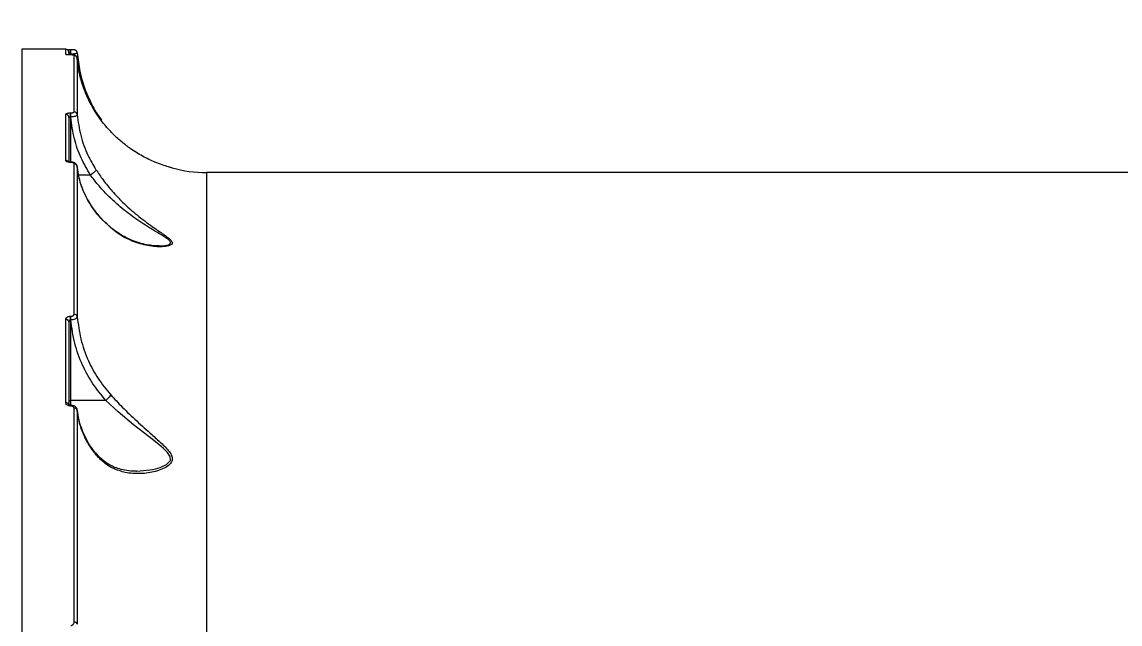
# Model space of a CAD drawing. Header units: millimetres. Extents: x -7735 to 7893, y -6545 to 6034.
# Drawn here: x -1993.2 to -1654.5, y -1926 to -1740.5 of the extents above; entities that cross this region are included whole.
import ezdxf

# ---------------------------------------------------------------- set-up
doc = ezdxf.new("R2010")
doc.units = ezdxf.units.MM
for name, color, linetype in [('DIKOM_ОБЪЕКТ', 7, 'Continuous'), ('DIKOM_РАЗМЕР_ЗОНА', 7, 'Continuous'), ('DIKOM_РАЗМЕР_ОБЪЕКТА', 7, 'Continuous')]:
    doc.layers.add(name, color=color, linetype=linetype)
doc.styles.add('style1', font='arial.ttf', dxfattribs={"width": 0.8})
doc.dimstyles.new('1-50', dxfattribs={"dimtxt": 300, "dimasz": 200, "dimexe": 100, "dimexo": 0, "dimgap": 100, "dimtad": 1, "dimtxsty": 'style1', "dimcen": 200, "dimclrd": 7, "dimclre": 7, "dimclrt": 7, "dimadec": 1, "dimazin": 2, "dimtfac": 1, "dimtmove": 0, "dimatfit": 2, "dimfxl": 0, "dimlwd": 25, "dimlwe": 18, "dimarcsym": 0})

# ---------------------------------------------------------------- blocks, each defined once
blk = doc.blocks.new('*D0')
at = {"layer": 'Defpoints', "color": 0, "transparency": 16777216}
for p in [(5893.22, 882.1), (-4595.74, 266.13), (5893.22, -5840.17)]:
    blk.add_point(p, dxfattribs=at)
at = {"layer": 'DIKOM_РАЗМЕР_ОБЪЕКТА', "color": 7, "lineweight": 18, "transparency": 16777216}
for p, q in [((5893.22, 882.1), (5893.22, -5940.17)), ((-4595.74, 266.13), (-4595.74, -5940.17))]:
    blk.add_line(p, q, dxfattribs=at)
at = {"layer": 'DIKOM_РАЗМЕР_ОБЪЕКТА', "color": 7, "lineweight": 25, "transparency": 16777216}
blk.add_line((-4395.74, -5840.17), (5693.22, -5840.17), dxfattribs=at)
at = {"layer": 'DIKOM_РАЗМЕР_ОБЪЕКТА', "color": 7, "transparency": 16777216}
for points in [[(-4395.74, -5806.84), (-4395.74, -5873.51), (-4595.74, -5840.17)], [(5693.22, -5806.84), (5693.22, -5873.51), (5893.22, -5840.17)]]:
    blk.add_solid(points, dxfattribs=at)
at = {"layer": 'DIKOM_РАЗМЕР_ОБЪЕКТА', "color": 7, "transparency": 16777216, "insert": (648.74, -5587), "char_height": 300, "attachment_point": 5, "style": 'style1'}
blk.add_mtext('10450', dxfattribs=at)
blk = doc.blocks.new('*D1')
at = {"layer": 'Defpoints', "color": 0, "transparency": 16777216}
for p in [(-1659.72, 4539.04), (-6635.97, -4006.79), (-1659.72, -4006.79)]:
    blk.add_point(p, dxfattribs=at)
at = {"layer": 'DIKOM_РАЗМЕР_ОБЪЕКТА', "color": 7, "lineweight": 18, "transparency": 16777216}
for p, q in [((-1659.72, 4539.04), (-6735.97, 4539.04)), ((-1659.72, -4006.79), (-6735.97, -4006.79))]:
    blk.add_line(p, q, dxfattribs=at)
at = {"layer": 'DIKOM_РАЗМЕР_ОБЪЕКТА', "color": 7, "lineweight": 25, "transparency": 16777216}
blk.add_line((-6635.97, 4339.04), (-6635.97, -3806.79), dxfattribs=at)
at = {"layer": 'DIKOM_РАЗМЕР_ОБЪЕКТА', "color": 7, "transparency": 16777216}
for points in [[(-6669.31, 4339.04), (-6602.64, 4339.04), (-6635.97, 4539.04)], [(-6669.31, -3806.79), (-6602.64, -3806.79), (-6635.97, -4006.79)]]:
    blk.add_solid(points, dxfattribs=at)
at = {"layer": 'DIKOM_РАЗМЕР_ОБЪЕКТА', "color": 7, "transparency": 16777216, "insert": (-6889.14, 266.13), "char_height": 300, "attachment_point": 5, "rotation": 90, "style": 'style1'}
blk.add_mtext('8550', dxfattribs=at)
blk = doc.blocks.new('*D3')
at = {"layer": 'Defpoints', "color": 0, "transparency": 16777216}
for p in [(-6112.56, 266.13), (7893.22, 266.13), (7893.22, -6445.11)]:
    blk.add_point(p, dxfattribs=at)
at = {"layer": 'DIKOM_РАЗМЕР_ЗОНА', "color": 7, "lineweight": 18, "transparency": 16777216}
for p, q in [((-6112.56, 266.13), (-6112.56, -6545.11)), ((7893.22, 266.13), (7893.22, -6545.11))]:
    blk.add_line(p, q, dxfattribs=at)
at = {"layer": 'DIKOM_РАЗМЕР_ЗОНА', "color": 7, "lineweight": 25, "transparency": 16777216}
blk.add_line((-5912.56, -6445.11), (7693.22, -6445.11), dxfattribs=at)
at = {"layer": 'DIKOM_РАЗМЕР_ЗОНА', "color": 7, "transparency": 16777216}
for points in [[(-5912.56, -6411.77), (-5912.56, -6478.44), (-6112.56, -6445.11)], [(7693.22, -6411.77), (7693.22, -6478.44), (7893.22, -6445.11)]]:
    blk.add_solid(points, dxfattribs=at)
at = {"layer": 'DIKOM_РАЗМЕР_ЗОНА', "color": 7, "transparency": 16777216, "insert": (890.33, -6191.83), "char_height": 300, "attachment_point": 5, "style": 'style1'}
blk.add_mtext('13950', dxfattribs=at)

msp = doc.modelspace()

# ---------------------------------------------------------------- linework, layer by layer
at = {"layer": 'DIKOM_ОБЪЕКТ', "color": 7, "linetype": 'Continuous', "lineweight": 15}
for p, q in [((-1979.69, -1748.875), (-1993.19, -1748.875)), ((-1993.19, -1748.875), (-1993.19, -2167.872)), ((-1979.69, -1750.471), (-1979.69, -1748.875)), ((-1978.69, -1749.875), (-1978.69, -1750.478)), ((-1978.157, -1749.043), (-1978.19, -1749.043)), ((-1978.19, -1750.378), (-1978.19, -1749.043)), ((-1978.157, -1750.378), (-1978.19, -1750.378)), ((-1978.19, -1750.378), (-1978.19, -1750.633)), ((-1978.087, -1750.633), (-1978.19, -1750.633)), ((-1978.19, -1750.633), (-1978.19, -1750.637)), ((-1978.087, -1750.637), (-1978.19, -1750.637)), ((-1978.157, -1750.378), (-1978.157, -1749.043)), ((-1978.122, -1750.633), (-1978.157, -1750.378)), ((-1978.087, -1750.633), (-1978.087, -1750.637)), ((-1977.13, -1768.177), (-1977.13, -1750.747)), ((-1976.133, -1751.67), (-1976.133, -1769.061)), ((-1979.69, -1783.138), (-1979.69, -1768.936)), ((-1978.69, -1769.889), (-1978.69, -1783.515)), ((-1978.19, -1768.48), (-1978.135, -1768.48)), ((-1978.19, -1769.764), (-1978.19, -1768.48)), ((-1978.135, -1769.764), (-1978.19, -1769.764)), ((-1978.19, -1769.764), (-1978.19, -1783.681)), ((-1978.135, -1769.764), (-1978.135, -1768.48)), ((-1978.111, -1783.681), (-1978.19, -1783.681)), ((-1978.19, -1783.681), (-1978.19, -1783.764)), ((-1978.111, -1783.764), (-1978.19, -1783.764)), ((-1978.111, -1783.681), (-1978.111, -1783.682)), ((-1978.111, -1783.682), (-1978.111, -1783.764)), ((-1977.13, -1830.563), (-1977.13, -1784.175)), ((-1976.133, -1785.024), (-1976.133, -1831.31)), ((-1972.076, -1787.645), (-1975.738, -1787.645)), ((-1566.14, -1786.875), (-1936.24, -1786.875)), ((-1936.24, -1786.875), (-1936.24, -2107.027)), ((-1979.69, -1857.833), (-1979.69, -1832.113)), ((-1978.19, -1831.173), (-1978.111, -1831.173)), ((-1978.19, -1832.303), (-1978.19, -1831.173)), ((-1978.19, -1832.303), (-1978.19, -1857.104)), ((-1978.111, -1832.303), (-1978.19, -1832.303)), ((-1978.111, -1832.303), (-1978.111, -1831.173)), ((-1978.69, -1832.915), (-1978.69, -1858.574)), ((-1967.303, -1857.104), (-1978.19, -1857.104)), ((-1978.19, -1857.104), (-1978.19, -1858.551)), ((-1978.135, -1858.584), (-1978.19, -1858.584)), ((-1978.19, -1858.584), (-1978.19, -1858.846)), ((-1978.135, -1858.846), (-1978.19, -1858.846)), ((-1978.135, -1858.584), (-1978.135, -1858.846)), ((-1977.13, -1925.502), (-1977.13, -1859.525)), ((-1976.133, -1860.208), (-1976.133, -1926.039)), ((-1975.94, -1860.991), (-1976.06, -1860.111))]:
    msp.add_line(p, q, dxfattribs=at)
at = {"layer": 'DIKOM_ОБЪЕКТ', "color": 7, "linetype": 'Continuous', "lineweight": 15, "flags": 128}
for points in [[(-1978.69, -1857.267), (-1978.681, -1857.236), (-1978.652, -1857.205), (-1978.606, -1857.177), (-1978.544, -1857.152), (-1978.468, -1857.132), (-1978.382, -1857.117), (-1978.288, -1857.107), (-1978.19, -1857.104)], [(-1957.885, -1878.944), (-1957.756, -1878.957), (-1952.735, -1878.426), (-1950.557, -1877.823), (-1948.573, -1876.878), (-1947.5, -1875.732), (-1947.4, -1875.428), (-1947.446, -1874.571), (-1947.543, -1874.307), (-1948.289, -1873.175), (-1949.549, -1871.91), (-1951.022, -1870.665), (-1953.999, -1868.346), (-1958.766, -1864.624), (-1963.557, -1860.586), (-1967.299, -1857.104), (-1967.3, -1857.104), (-1967.3, -1857.104)]]:
    msp.add_lwpolyline(points, dxfattribs=at)
at = {"layer": 'DIKOM_ОБЪЕКТ', "color": 7, "linetype": 'Continuous', "lineweight": 15}
for centre, radius, start, end in [((-1979.69, -1749.875), 1, 0, 90), ((-1979.69, -1751.473), 1.002, 63.21311, 90.01961), ((-1977.129, -1751.746), 0.998, 4.34695, 90.1047), ((-1979.667, -1769.913), 0.977, 1.43141, 91.36705), ((-1977.11, -1769.159), 0.982, 5.70261, 91.17927), ((-1979.679, -1784.166), 1.029, 37.71238, 90.624), ((-1977.094, -1785.143), 0.969, 7.04812, 92.13619), ((-1936.24, -1746.875), 40, 254.58804, 270), ((-1979.601, -1833.026), 0.917, 6.96513, 95.58542), ((-1977.051, -1831.497), 0.937, 11.52007, 94.84101), ((-1979.592, -1858.775), 0.947, 20.96922, 95.95316), ((-1977.027, -1860.444), 0.925, 14.81562, 96.40602), ((-1976.98, -1926.418), 0.928, 24.10092, 99.29512)]:
    msp.add_arc(centre, radius, start, end, dxfattribs=at)
for points, knots in [([(-1978.19, -1750.637), (-1978.26, -1750.637), (-1978.502, -1750.636), (-1978.898, -1750.621), (-1979.307, -1750.586), (-1979.623, -1750.535), (-1979.666, -1750.494), (-1979.69, -1750.471)], [0, 0, 0, 0, 0.0796213, 0.2757322, 0.47076, 0.7105399, 1, 1, 1, 1]), ([(-1978.28, -1750.631), (-1978.347, -1750.631), (-1978.544, -1750.63), (-1978.852, -1750.616), (-1979.136, -1750.593), (-1979.299, -1750.568), (-1979.311, -1750.565), (-1979.315, -1750.564)], [0, 0, 0, 0, 0.12147015, 0.36042809, 0.619459, 0.87172947, 1, 1, 1, 1]), ([(-1978.19, -1749.043), (-1978.204, -1749.043), (-1978.383, -1749.044), (-1978.725, -1749.04), (-1979.065, -1749.035), (-1979.175, -1749.031), (-1979.191, -1749.031)], [0, 0, 0, 0, 0.0352338, 0.4770418, 0.9269446, 1, 1, 1, 1]), ([(-1978.19, -1750.378), (-1978.233, -1750.376), (-1978.288, -1750.373), (-1978.391, -1750.349), (-1978.501, -1750.304), (-1978.61, -1750.216), (-1978.678, -1750.111), (-1978.686, -1750.036), (-1978.69, -1750.001)], [0, 0, 0, 0, 0.1272115, 0.1626485, 0.3404092, 0.5453904, 0.7831228, 1, 1, 1, 1]), ([(-1976.137, -1749.994), (-1976.136, -1749.988), (-1976.124, -1749.867), (-1976.212, -1749.654), (-1976.366, -1749.411), (-1976.549, -1749.252), (-1976.723, -1749.155), (-1976.871, -1749.105), (-1976.977, -1749.083), (-1977.061, -1749.072), (-1977.2, -1749.06), (-1977.427, -1749.051), (-1977.805, -1749.044), (-1978.048, -1749.043), (-1978.158, -1749.043)], [0, 0, 0, 0, 0.0056153, 0.1255844, 0.2215364, 0.302555, 0.3710236, 0.4265618, 0.4668757, 0.5036537, 0.5647025, 0.7523871, 0.8880141, 1, 1, 1, 1]), ([(-1976.137, -1749.994), (-1976.136, -1749.988), (-1976.124, -1749.867), (-1976.212, -1749.654), (-1976.366, -1749.411), (-1976.549, -1749.252), (-1976.723, -1749.155), (-1976.871, -1749.105), (-1976.977, -1749.083), (-1977.061, -1749.072), (-1977.2, -1749.06), (-1977.427, -1749.051), (-1977.805, -1749.044), (-1978.048, -1749.043), (-1978.158, -1749.043)], [0, 0, 0, 0, 0.0056153, 0.1255844, 0.2215364, 0.302555, 0.3710236, 0.4265618, 0.4668757, 0.5036537, 0.5647025, 0.7523871, 0.8880141, 1, 1, 1, 1]), ([(-1976.133, -1750.003), (-1976.147, -1750.033), (-1976.178, -1750.099), (-1976.469, -1750.199), (-1976.931, -1750.286), (-1977.511, -1750.351), (-1977.941, -1750.369), (-1978.157, -1750.378)], [0, 0, 0, 0, 0.1847819, 0.3988002, 0.6012571, 0.7990033, 1, 1, 1, 1]), ([(-1976.134, -1751.663), (-1976.134, -1751.662), (-1976.117, -1751.54), (-1976.212, -1751.321), (-1976.371, -1751.066), (-1976.567, -1750.897), (-1976.761, -1750.792), (-1976.957, -1750.726), (-1977.193, -1750.679), (-1977.508, -1750.648), (-1977.869, -1750.633), (-1978.062, -1750.634), (-1978.125, -1750.635)], [0, 0, 0, 0, 0.0006393, 0.1306789, 0.2350318, 0.326122, 0.4090695, 0.4910182, 0.6065032, 0.7971344, 0.9339929, 1, 1, 1, 1]), ([(-1977.13, -1750.747), (-1977.146, -1750.731), (-1977.175, -1750.703), (-1977.38, -1750.669), (-1977.637, -1750.648), (-1977.886, -1750.638), (-1978.04, -1750.637), (-1978.087, -1750.637)], [0, 0, 0, 0, 0.30256995, 0.53467123, 0.72548122, 0.91708913, 1, 1, 1, 1]), ([(-1976.133, -1750.003), (-1975.914, -1751.926), (-1975.485, -1755.699), (-1974.299, -1759.71), (-1973.502, -1761.789), (-1973.375, -1762.12)], [0, 0, 0, 0, 0.4665328, 0.9150124, 1, 1, 1, 1]), ([(-1959.847, -1779.417), (-1960.091, -1779.242), (-1961.314, -1778.363), (-1963.379, -1776.676), (-1966.745, -1773.419), (-1969.501, -1769.934), (-1971.855, -1766.059), (-1973.428, -1762.846), (-1974.751, -1759.217), (-1975.706, -1755.486), (-1975.991, -1752.942), (-1976.133, -1751.67)], [0, 0, 0, 0, 0.024296, 0.1222486, 0.2202167, 0.4215145, 0.5118869, 0.6322351, 0.7525902, 0.8762936, 1, 1, 1, 1]), ([(-1973.375, -1762.12), (-1973.371, -1762.128), (-1973.343, -1762.2), (-1973.343, -1762.312), (-1973.462, -1762.442), (-1973.491, -1762.474)], [0, 0, 0, 0, 0.09100341, 0.77184034, 1, 1, 1, 1]), ([(-1973.375, -1762.12), (-1972.754, -1763.55), (-1971.748, -1765.871), (-1970.057, -1768.75), (-1969.066, -1770.12), (-1968.654, -1770.69)], [0, 0, 0, 0, 0.4841074, 0.7856191, 1, 1, 1, 1]), ([(-1979.69, -1768.936), (-1979.674, -1768.885), (-1979.64, -1768.782), (-1979.382, -1768.645), (-1979.001, -1768.542), (-1978.579, -1768.487), (-1978.301, -1768.482), (-1978.19, -1768.48)], [0, 0, 0, 0, 0.2150336, 0.4299727, 0.644707, 0.8591845, 1, 1, 1, 1]), ([(-1978.19, -1769.764), (-1978.227, -1769.764), (-1978.32, -1769.766), (-1978.461, -1769.78), (-1978.587, -1769.808), (-1978.674, -1769.846), (-1978.685, -1769.874), (-1978.69, -1769.889)], [0, 0, 0, 0, 0.1407148, 0.3551582, 0.569961, 0.7849482, 1, 1, 1, 1]), ([(-1978.135, -1768.48), (-1978.061, -1768.478), (-1977.873, -1768.474), (-1977.591, -1768.438), (-1977.336, -1768.369), (-1977.164, -1768.279), (-1977.141, -1768.211), (-1977.13, -1768.177)], [0, 0, 0, 0, 0.1422593, 0.3570599, 0.571575, 0.7857061, 1, 1, 1, 1]), ([(-1976.133, -1769.061), (-1976.155, -1769.133), (-1976.199, -1769.277), (-1976.542, -1769.478), (-1977.049, -1769.64), (-1977.613, -1769.735), (-1977.986, -1769.755), (-1978.135, -1769.764)], [0, 0, 0, 0, 0.2142611, 0.4283266, 0.6427303, 0.8576261, 1, 1, 1, 1]), ([(-1972.076, -1787.645), (-1973.097, -1785.893), (-1975.165, -1782.346), (-1977.288, -1776.307), (-1977.843, -1772.019), (-1978.135, -1769.764)], [0, 0, 0, 0, 0.3165723, 0.6406716, 1, 1, 1, 1]), ([(-1976.133, -1769.061), (-1975.854, -1771.176), (-1975.289, -1775.463), (-1973.212, -1781.172), (-1971.225, -1784.538), (-1970.366, -1785.994)], [0, 0, 0, 0, 0.3558615, 0.7214808, 1, 1, 1, 1]), ([(-1946.869, -1785.437), (-1946.902, -1785.429), (-1946.987, -1785.407), (-1948.123, -1785.098), (-1949.923, -1784.531), (-1952.625, -1783.505), (-1955.994, -1781.946), (-1958.555, -1780.265), (-1959.847, -1779.417)], [0, 0, 0, 0, 0.0730106, 0.1858791, 0.3367424, 0.4916091, 0.7434525, 1, 1, 1, 1]), ([(-1978.19, -1783.764), (-1978.277, -1783.762), (-1978.534, -1783.757), (-1978.952, -1783.692), (-1979.358, -1783.55), (-1979.637, -1783.356), (-1979.672, -1783.211), (-1979.69, -1783.138)], [0, 0, 0, 0, 0.1083129, 0.3204286, 0.5430756, 0.7715482, 1, 1, 1, 1]), ([(-1978.19, -1783.678), (-1978.25, -1783.678), (-1978.405, -1783.679), (-1978.628, -1783.646), (-1978.802, -1783.602), (-1978.899, -1783.56), (-1978.9, -1783.559), (-1978.9, -1783.559)], [0, 0, 0, 0, 0.1629569, 0.4285175, 0.6545064, 0.8458109, 1, 1, 1, 1]), ([(-1977.13, -1784.175), (-1977.142, -1784.127), (-1977.165, -1784.031), (-1977.346, -1783.903), (-1977.611, -1783.812), (-1977.884, -1783.769), (-1978.052, -1783.766), (-1978.111, -1783.764)], [0, 0, 0, 0, 0.22880937, 0.45781615, 0.67848344, 0.88831526, 1, 1, 1, 1]), ([(-1976.156, -1784.982), (-1976.169, -1784.866), (-1976.197, -1784.611), (-1976.423, -1784.28), (-1976.75, -1783.998), (-1977.222, -1783.788), (-1977.707, -1783.675), (-1978.031, -1783.693), (-1978.11, -1783.698)], [0, 0, 0, 0, 0.1329237, 0.2914949, 0.4529058, 0.6479419, 0.9136633, 1, 1, 1, 1]), ([(-1975.684, -1787.892), (-1975.696, -1787.846), (-1975.952, -1786.9), (-1976.099, -1785.925), (-1976.138, -1784.995), (-1976.139, -1784.982)], [0, 0, 0, 0, 0.0477185, 0.9864521, 1, 1, 1, 1]), ([(-1965.822, -1803.907), (-1967.194, -1802.6), (-1969.972, -1799.952), (-1972.639, -1795.975), (-1974.454, -1792.212), (-1975.618, -1788.755), (-1975.961, -1786.273), (-1976.133, -1785.024)], [0, 0, 0, 0, 0.2398784, 0.4858734, 0.6394237, 0.8185501, 1, 1, 1, 1]), ([(-1965.955, -1803.626), (-1966.358, -1803.282), (-1967.552, -1802.261), (-1969.279, -1800.404), (-1971.138, -1798.079), (-1972.724, -1795.625), (-1974.028, -1793.074), (-1975.049, -1790.492), (-1975.476, -1788.745), (-1975.684, -1787.892)], [0, 0, 0, 0, 0.0775297, 0.229776, 0.3834976, 0.538572, 0.6945209, 0.8507651, 1, 1, 1, 1]), ([(-1972.069, -1787.643), (-1972.07, -1787.644), (-1972.072, -1787.645), (-1972.075, -1787.645), (-1972.076, -1787.645)], [0, 0, 0, 0, 0.6170942, 1, 1, 1, 1]), ([(-1970.366, -1785.994), (-1970.366, -1786.007), (-1970.366, -1786.059), (-1970.41, -1786.209), (-1970.595, -1786.491), (-1970.983, -1786.881), (-1971.493, -1787.289), (-1971.877, -1787.525), (-1972.069, -1787.643)], [0, 0, 0, 0, 0.03809316, 0.14919578, 0.3618926, 0.57461219, 0.78728642, 1, 1, 1, 1]), ([(-1950.912, -1809.485), (-1950.823, -1809.489), (-1949.976, -1809.525), (-1948.722, -1809.376), (-1947.539, -1808.997), (-1947.328, -1808.579), (-1947.437, -1808.156), (-1947.911, -1807.604), (-1949.094, -1806.778), (-1951.088, -1805.559), (-1954.308, -1803.653), (-1958.688, -1800.786), (-1963.02, -1797.406), (-1966.745, -1793.956), (-1969.647, -1790.8), (-1971.353, -1788.645), (-1972.068, -1787.644), (-1972.069, -1787.643)], [0, 0, 0, 0, 0.0082955, 0.0791685, 0.1292291, 0.1648063, 0.1721556, 0.2112352, 0.260138, 0.3109867, 0.4114716, 0.554744, 0.7014076, 0.8050108, 0.9110168, 0.9999505, 1, 1, 1, 1]), ([(-1970.366, -1785.994), (-1969.65, -1787.052), (-1968.113, -1789.323), (-1965.324, -1792.713), (-1961.817, -1796.399), (-1957.65, -1800.092), (-1953.464, -1803.219), (-1950.371, -1805.318), (-1948.473, -1806.658), (-1947.343, -1807.575), (-1946.903, -1808.183), (-1946.8, -1808.655), (-1946.994, -1809.117), (-1948.077, -1809.572), (-1949.877, -1809.785), (-1952.824, -1809.712), (-1956.809, -1808.982), (-1960.733, -1807.395), (-1963.741, -1805.592), (-1965.126, -1804.471), (-1965.822, -1803.907)], [0, 0, 0, 0, 0.0590573, 0.1267717, 0.1965303, 0.2899979, 0.3861947, 0.4527701, 0.4864323, 0.5209066, 0.5489143, 0.5542508, 0.5800473, 0.6152117, 0.6617348, 0.709494, 0.8061414, 0.9056045, 0.9525546, 1, 1, 1, 1]), ([(-1965.984, -1803.657), (-1965.942, -1803.697), (-1965.871, -1803.764), (-1965.836, -1803.866), (-1965.822, -1803.907)], [0, 0, 0, 0, 0.596366, 1, 1, 1, 1]), ([(-1950.912, -1809.493), (-1951.305, -1809.488), (-1952.331, -1809.474), (-1954.177, -1809.251), (-1956.458, -1808.761), (-1958.828, -1807.991), (-1961.102, -1806.98), (-1963.197, -1805.759), (-1964.806, -1804.644), (-1965.682, -1803.855), (-1965.947, -1803.616)], [0, 0, 0, 0, 0.0825599, 0.2156351, 0.3635489, 0.520708, 0.6687388, 0.8096461, 0.9424191, 1, 1, 1, 1]), ([(-1979.69, -1832.113), (-1979.68, -1832.029), (-1979.657, -1831.842), (-1979.454, -1831.576), (-1979.115, -1831.353), (-1978.679, -1831.202), (-1978.353, -1831.183), (-1978.19, -1831.173)], [0, 0, 0, 0, 0.1741765, 0.3895599, 0.5957779, 0.7978621, 1, 1, 1, 1]), ([(-1978.19, -1832.303), (-1978.236, -1832.307), (-1978.291, -1832.312), (-1978.395, -1832.352), (-1978.504, -1832.425), (-1978.615, -1832.571), (-1978.679, -1832.741), (-1978.687, -1832.86), (-1978.69, -1832.915)], [0, 0, 0, 0, 0.1446144, 0.1755159, 0.3626124, 0.5710235, 0.8046963, 1, 1, 1, 1]), ([(-1978.111, -1831.173), (-1978.003, -1831.167), (-1977.788, -1831.154), (-1977.502, -1831.056), (-1977.282, -1830.91), (-1977.152, -1830.737), (-1977.137, -1830.617), (-1977.13, -1830.563)], [0, 0, 0, 0, 0.2040113, 0.4080179, 0.6135434, 0.8265267, 1, 1, 1, 1]), ([(-1976.133, -1831.31), (-1976.148, -1831.392), (-1976.183, -1831.576), (-1976.45, -1831.847), (-1976.895, -1832.082), (-1977.468, -1832.252), (-1977.896, -1832.286), (-1978.111, -1832.303)], [0, 0, 0, 0, 0.1700467, 0.3807876, 0.5866816, 0.7931135, 1, 1, 1, 1]), ([(-1967.303, -1857.104), (-1968.692, -1855.44), (-1971.503, -1852.072), (-1974.721, -1846.123), (-1977.168, -1839.505), (-1977.794, -1834.726), (-1978.111, -1832.303)], [0, 0, 0, 0, 0.2328874, 0.471296, 0.7319725, 1, 1, 1, 1]), ([(-1976.133, -1831.31), (-1975.848, -1833.611), (-1975.271, -1838.279), (-1972.954, -1844.677), (-1969.852, -1850.496), (-1967.175, -1853.743), (-1965.822, -1855.385)], [0, 0, 0, 0, 0.26256384, 0.53266365, 0.76364774, 1, 1, 1, 1]), ([(-1965.822, -1855.385), (-1964.649, -1856.65), (-1962.092, -1859.406), (-1957.772, -1863.539), (-1953.696, -1867.164), (-1950.715, -1869.807), (-1948.891, -1871.576), (-1947.706, -1872.923), (-1946.899, -1874.272), (-1946.782, -1875.258), (-1947.069, -1876.277), (-1947.975, -1877.309), (-1949.794, -1878.297), (-1952.694, -1879.278), (-1956.644, -1879.844), (-1960.904, -1879.532), (-1964.549, -1878.395), (-1967.654, -1876.72), (-1969.438, -1874.824), (-1970.366, -1873.839)], [0, 0, 0, 0, 0.0790204, 0.1721797, 0.268058, 0.3287286, 0.3610581, 0.3938997, 0.4223308, 0.4513196, 0.4599432, 0.4989928, 0.5446056, 0.5914349, 0.6876202, 0.7865801, 0.8546754, 0.924444, 1, 1, 1, 1]), ([(-1965.822, -1855.385), (-1965.837, -1855.422), (-1965.88, -1855.529), (-1966.031, -1855.787), (-1966.336, -1856.183), (-1966.789, -1856.665), (-1967.13, -1856.957), (-1967.3, -1857.104)], [0, 0, 0, 0, 0.0873181, 0.2536195, 0.5024087, 0.7511857, 1, 1, 1, 1]), ([(-1978.19, -1858.846), (-1978.301, -1858.841), (-1978.579, -1858.829), (-1979.001, -1858.707), (-1979.382, -1858.478), (-1979.64, -1858.174), (-1979.674, -1857.947), (-1979.69, -1857.833)], [0, 0, 0, 0, 0.1408201, 0.3552902, 0.5700578, 0.7849734, 1, 1, 1, 1]), ([(-1978.19, -1858.581), (-1978.245, -1858.58), (-1978.37, -1858.578), (-1978.537, -1858.536), (-1978.658, -1858.483), (-1978.725, -1858.435), (-1978.727, -1858.431), (-1978.728, -1858.429)], [0, 0, 0, 0, 0.18275012, 0.40908928, 0.61155878, 0.80323852, 1, 1, 1, 1]), ([(-1976.154, -1860.123), (-1976.152, -1860.09), (-1976.137, -1859.868), (-1976.327, -1859.483), (-1976.69, -1859.041), (-1977.235, -1858.729), (-1977.748, -1858.574), (-1978.061, -1858.6), (-1978.135, -1858.606)], [0, 0, 0, 0, 0.0372826, 0.2455483, 0.4491869, 0.6711988, 0.9222977, 1, 1, 1, 1]), ([(-1977.13, -1859.525), (-1977.141, -1859.449), (-1977.164, -1859.296), (-1977.336, -1859.093), (-1977.591, -1858.94), (-1977.873, -1858.858), (-1978.061, -1858.849), (-1978.135, -1858.846)], [0, 0, 0, 0, 0.2142849, 0.4284545, 0.6429385, 0.8577479, 1, 1, 1, 1]), ([(-1967.3, -1857.104), (-1967.3, -1857.104), (-1967.301, -1857.104), (-1967.302, -1857.104), (-1967.302, -1857.104), (-1967.303, -1857.104)], [0, 0, 0, 0, 0.36568102, 0.86622421, 1, 1, 1, 1]), ([(-1970.366, -1873.839), (-1971.415, -1872.392), (-1973.123, -1870.036), (-1974.702, -1866.494), (-1975.694, -1863.41), (-1975.985, -1861.288), (-1976.133, -1860.208)], [0, 0, 0, 0, 0.3422193, 0.5572662, 0.7746042, 1, 1, 1, 1]), ([(-1970.464, -1873.331), (-1970.765, -1872.965), (-1971.676, -1871.855), (-1972.911, -1869.878), (-1974.18, -1867.421), (-1975.134, -1864.868), (-1975.731, -1862.715), (-1975.889, -1861.412), (-1975.94, -1860.991)], [0, 0, 0, 0, 0.0975034, 0.2958417, 0.4963863, 0.6988585, 0.9028211, 1, 1, 1, 1]), ([(-1970.528, -1873.379), (-1970.481, -1873.432), (-1970.391, -1873.535), (-1970.367, -1873.71), (-1970.366, -1873.813), (-1970.366, -1873.839)], [0, 0, 0, 0, 0.4445506, 0.858163, 1, 1, 1, 1]), ([(-1957.886, -1878.945), (-1958.664, -1878.926), (-1960.268, -1878.886), (-1962.498, -1878.454), (-1964.587, -1877.785), (-1966.445, -1876.858), (-1968.131, -1875.667), (-1969.46, -1874.475), (-1970.166, -1873.615), (-1970.441, -1873.28)], [0, 0, 0, 0, 0.1651251, 0.3400881, 0.4860146, 0.6406998, 0.7905179, 0.9185941, 1, 1, 1, 1]), ([(-1978.087, -1926.468), (-1977.993, -1926.46), (-1977.804, -1926.444), (-1977.552, -1926.321), (-1977.342, -1926.136), (-1977.185, -1925.877), (-1977.133, -1925.653), (-1977.131, -1925.522), (-1977.13, -1925.502)], [0, 0, 0, 0, 0.1672932, 0.3344369, 0.5091108, 0.7130595, 0.9577362, 1, 1, 1, 1])]:
    msp.add_open_spline(points, degree=3, knots=knots, dxfattribs=at)

# ---------------------------------------------------------------- dimensions: what is measured, and where the dimension line sits
at = {"layer": 'DIKOM_РАЗМЕР_ЗОНА'}
dim = msp.add_linear_dim(base=(7893.216, -6445.106), p1=(-6112.558, 266.125), p2=(7893.216, 266.125), text='13950', dimstyle='1-50', dxfattribs=at)
dim.commit()
dim.dimension.update_dxf_attribs({"geometry": '*D3', "text_midpoint": (890.329, -6445.106), "dimtype": 160})
at = {"layer": 'DIKOM_РАЗМЕР_ОБЪЕКТА'}
dim = msp.add_linear_dim(base=(-6635.972, -4006.787), p1=(-1659.723, 4539.038), p2=(-1659.723, -4006.787), angle=90, text='8550', dimstyle='1-50', dxfattribs=at)
dim.commit()
dim.dimension.update_dxf_attribs({"geometry": '*D1', "text_midpoint": (-6635.972, 266.125), "dimtype": 160})
dim = msp.add_linear_dim(base=(5893.216, -5840.173), p1=(-4595.736, 266.125), p2=(5893.216, 882.098), text='10450', dimstyle='1-50', dxfattribs=at)
dim.commit()
dim.dimension.update_dxf_attribs({"geometry": '*D0', "text_midpoint": (648.74, -5840.173), "dimtype": 160})

doc.saveas('drawing.dxf')
